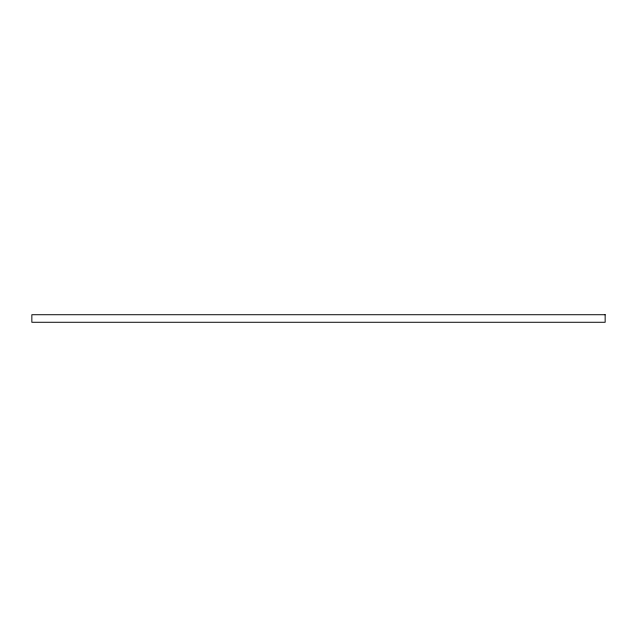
<?xml version="1.0" encoding="UTF-8"?>
<svg xmlns="http://www.w3.org/2000/svg" width="637" height="637" viewBox="0 0 637 637"><rect width="100%" height="100%" fill="white"/><g stroke="black" fill="none" stroke-linecap="round" stroke-linejoin="round"><path stroke-width="0.96" d="M605.15 314.726L31.85 314.726L31.85 322.274L605.15 322.274L605.15 314.726"/></g></svg>
